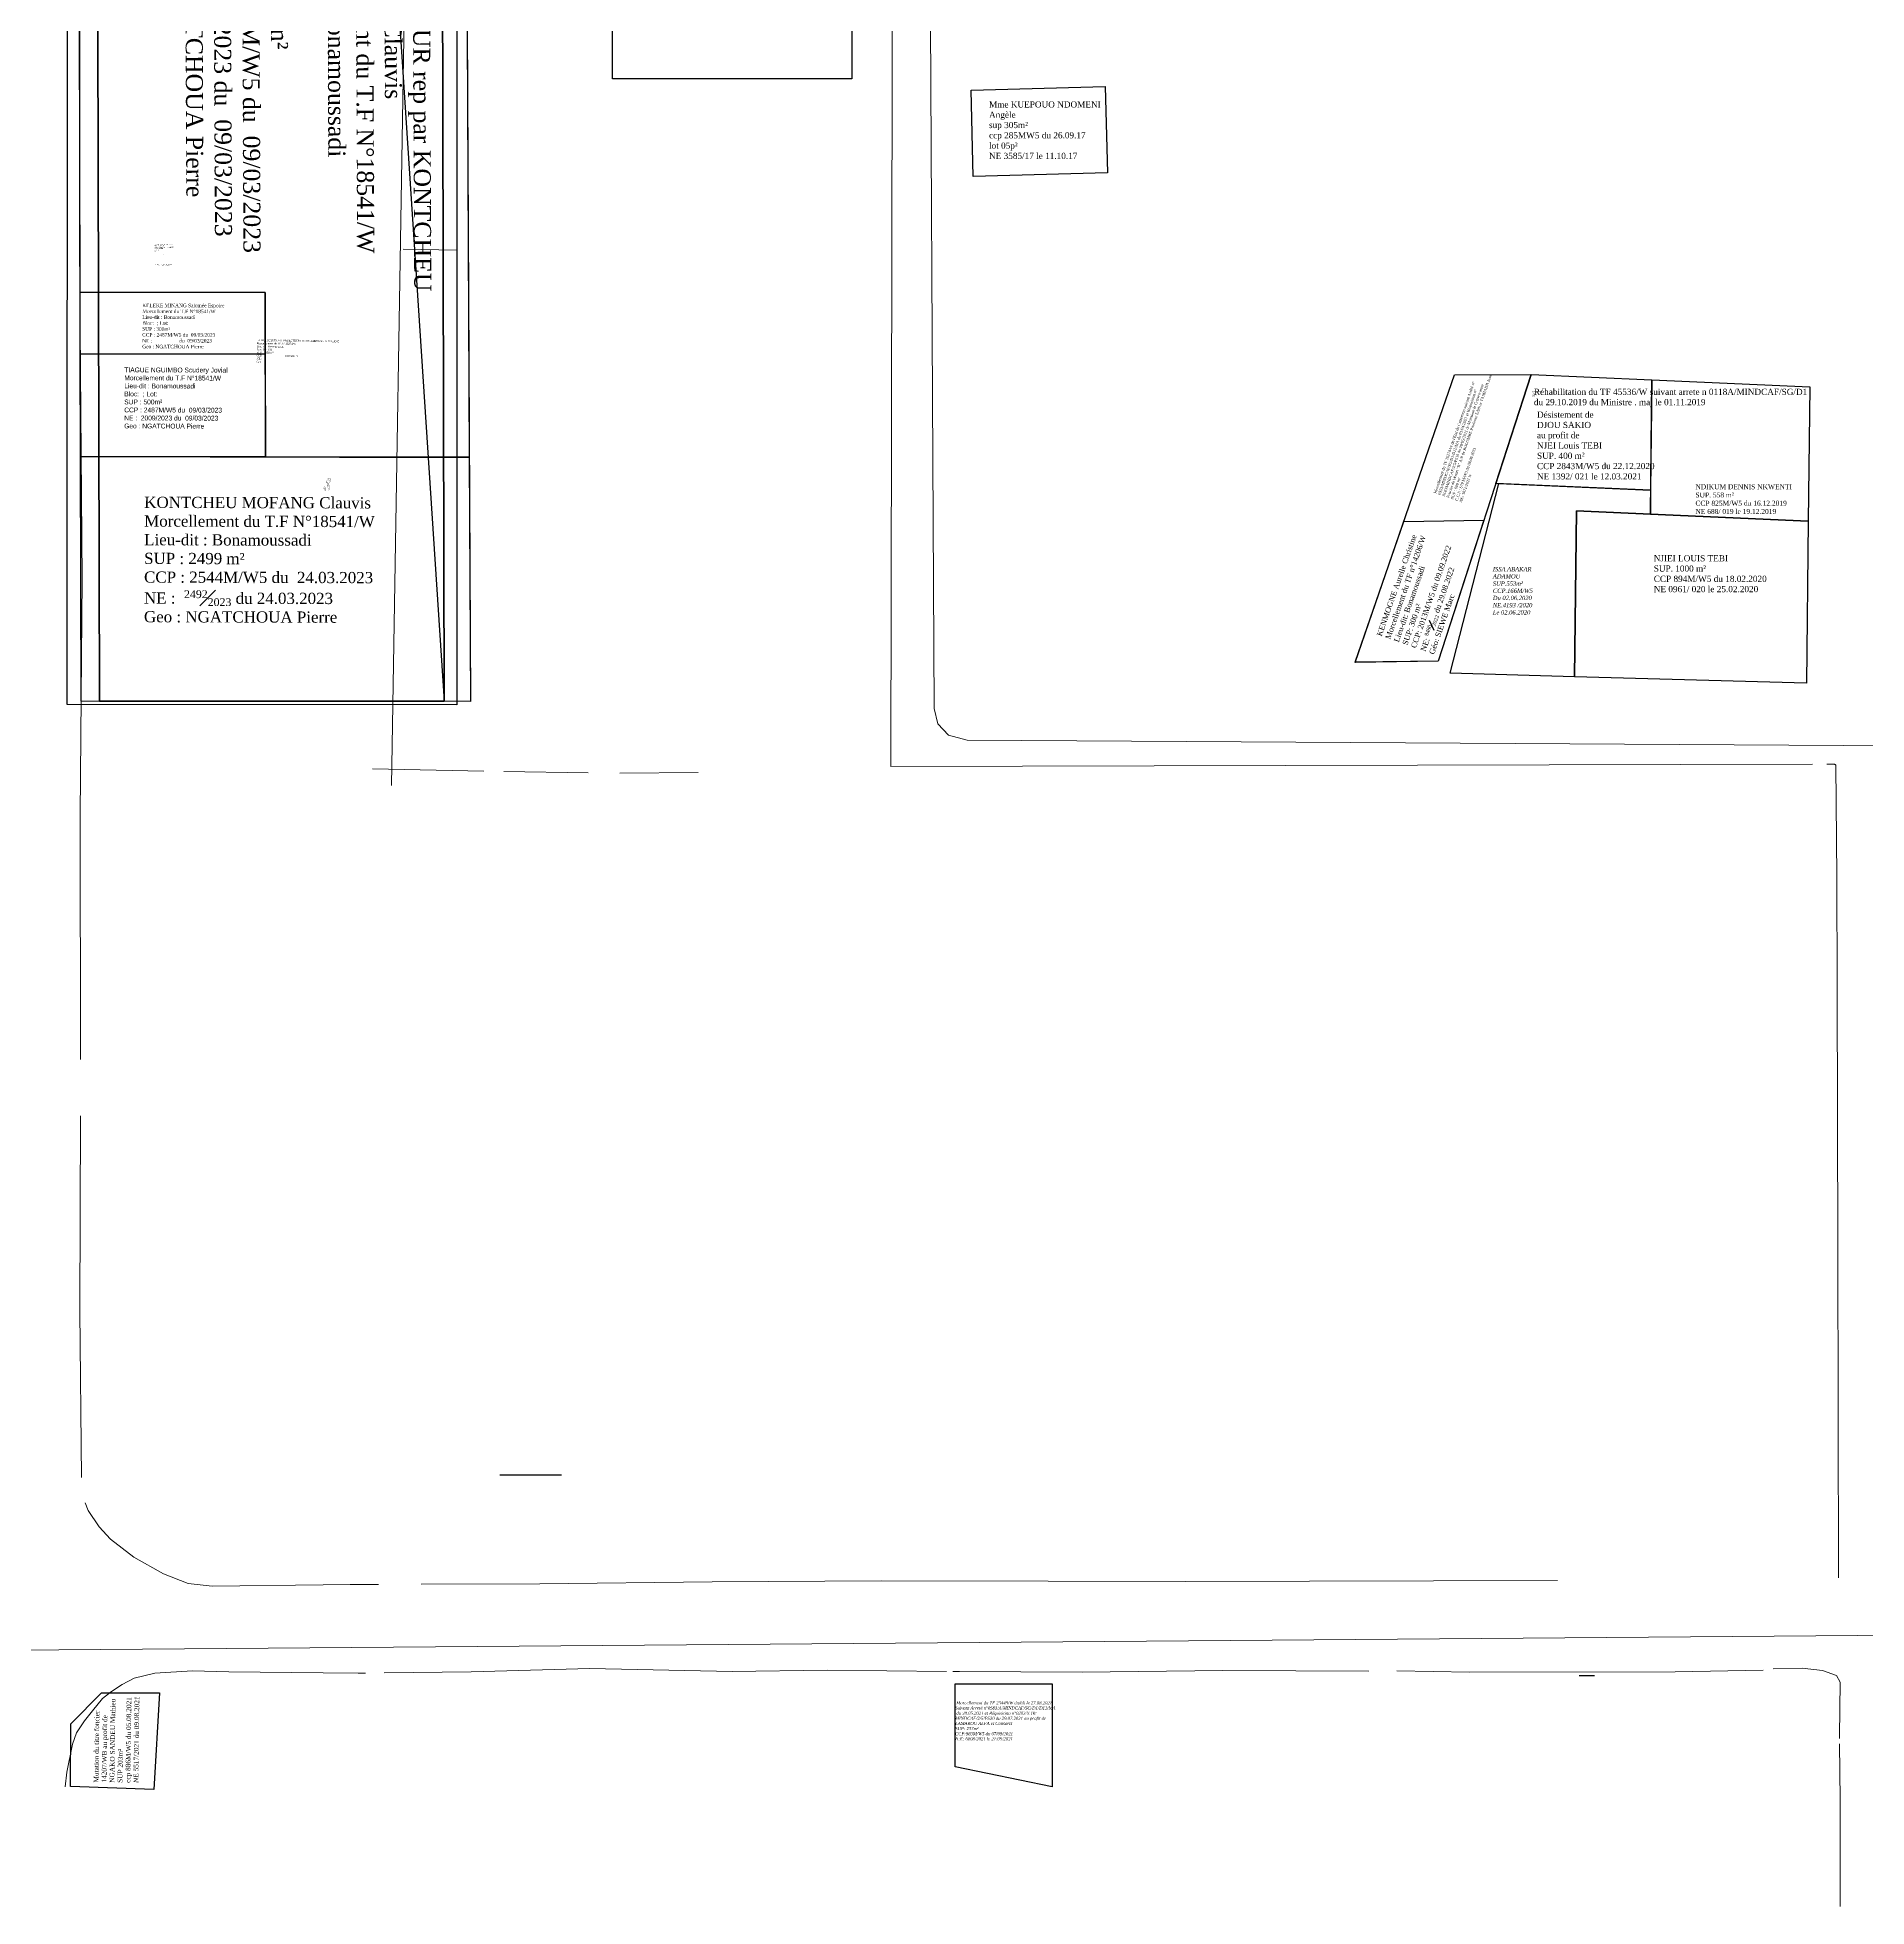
# Model space of a CAD drawing. Header units: millimetres. Extents: x 579832 to 917290, y 449831 to 1452191.
# Drawn here: x 581953.6 to 582250.2, y 451742.5 to 452045.6 of the extents above; entities that cross this region are included whole.
import ezdxf

# ---------------------------------------------------------------- set-up
doc = ezdxf.new("R2010")
doc.units = ezdxf.units.MM
doc.header["$LTSCALE"] = 10
for name, color, linetype, lineweight in [('drains_fossés', 120, 'Continuous', 20), ('MAJ APRES LE 13.01.2023', 222, 'Continuous', 30), ('Roads_others', 24, 'Continuous', 9)]:
    doc.layers.add(name, color=color, linetype=linetype, lineweight=lineweight)
for name, color, linetype in [('end maj 26 02 2021', 7, 'Continuous'), ('FER 2022', 7, 'Continuous'), ('MAJ AOUT 2021', 7, 'Continuous'), ('MAJ JUIN 2021', 7, 'Continuous'), ('MAJ SEP 2021', 7, 'Continuous'), ('Parcelle MAJ', 6, 'Continuous')]:
    doc.layers.add(name, color=color, linetype=linetype)
doc.styles.add('Times 1.0', font='times.ttf', dxfattribs={"width": 0.99, "height": 1})

msp = doc.modelspace()

# ---------------------------------------------------------------- linework, layer by layer
at = {"color": 250, "lineweight": 50, "flags": 128}
msp.add_lwpolyline([(582019.26, 452080.3), (582019.6, 451937.99), (581963.72, 451937.99), (581963.41, 452068.5), (581974.72, 452079.93)], close=True, dxfattribs=at)
msp.add_lwpolyline([(582019.26, 452080.3), (582019.6, 451937.99), (581963.72, 451937.99), (581963.41, 452068.5), (581974.72, 452079.93)], close=True, dxfattribs=at)
at = {"color": 250, "flags": 128}
msp.add_lwpolyline([(582010.26, 452080.3), (582019.6, 451937.99), (581963.72, 451937.99), (581963.41, 452068.5), (581974.72, 452079.93)], close=True, dxfattribs=at)
msp.add_lwpolyline([(582010.26, 452080.3), (582019.6, 451937.99), (581963.72, 451937.99), (581963.41, 452068.5), (581974.72, 452079.93)], close=True, dxfattribs=at)
at = {"flags": 128}
msp.add_lwpolyline([(581973.74, 452078.89), (582021.67, 452078.89), (582021.67, 452038.88), (582021.66, 451988.89), (582021.66, 451937.4), (581958.49, 451937.41), (581958.51, 452068.66)], close=True, dxfattribs=at)
msp.add_lwpolyline([(581973.74, 452078.89), (582021.67, 452078.89), (582021.67, 452038.88), (582021.66, 451988.89), (582021.66, 451937.4), (581958.49, 451937.41), (581958.51, 452068.66)], close=True, dxfattribs=at)
at = {"color": 150, "lineweight": -3, "flags": 128}
msp.add_lwpolyline([(582195.8, 451990.92), (582215.39, 451990.07), (582215.19, 451972.18), (582190.09, 451973.27)], close=True, dxfattribs=at)
msp.add_lwpolyline([(582195.8, 451990.92), (582215.39, 451990.07), (582215.19, 451972.18), (582190.09, 451973.27)], close=True, dxfattribs=at)
msp.add_lwpolyline([(582195.8, 451990.92), (582215.39, 451990.07), (582215.19, 451972.18), (582190.09, 451973.27)], close=True, dxfattribs=at)
msp.add_lwpolyline([(582195.8, 451990.92), (582215.39, 451990.07), (582215.19, 451972.18), (582190.09, 451973.27)], close=True, dxfattribs=at)
at = {"layer": 'drains_fossés'}
for p, q in [((582012.95, 452011.25), (582021.66, 452011.09)), ((582012.95, 452011.25), (582021.66, 452011.09)), ((582026.02, 451926.64), (582007.95, 451926.99)), ((582026.02, 451926.64), (582007.95, 451926.99)), ((582042.96, 451926.33), (582029.24, 451926.59)), ((582042.96, 451926.33), (582029.24, 451926.59)), ((582060.79, 451926.41), (582048.08, 451926.32)), ((582060.79, 451926.41), (582048.08, 451926.32))]:
    msp.add_line(p, q, dxfattribs=at)
for points in [[(582092.25, 452039.74), (582092.33, 452080.26), (582057.59, 452080.01), (582032.24, 452080)], [(582092.25, 452039.74), (582092.33, 452080.26), (582057.59, 452080.01), (582032.24, 452080)], [(581960.66, 452064.33), (581960.5, 452057.03), (581960.47, 452011.78), (581960.9, 451957.8), (581960.56, 451919.47), (581960.63, 451879.9)], [(581960.66, 452064.33), (581960.5, 452057.03), (581960.47, 452011.78), (581960.9, 451957.8), (581960.56, 451919.47), (581960.63, 451879.9)], [(582092.25, 452039.74), (582092, 451927.36), (582241.42, 451927.75)], [(582092.25, 452039.74), (582092, 451927.36), (582241.42, 451927.75)], [(582245.66, 451795.83), (582245.57, 451849.47), (582245.42, 451891.67), (582245.4, 451909.47), (582245.23, 451927.58), (582245.19, 451927.64), (582245.13, 451927.69), (582245.06, 451927.72), (582244.99, 451927.74), (582244.95, 451927.75), (582243.76, 451927.75)], [(582245.66, 451795.83), (582245.57, 451849.47), (582245.42, 451891.67), (582245.4, 451909.47), (582245.23, 451927.58), (582245.19, 451927.64), (582245.13, 451927.69), (582245.06, 451927.72), (582244.99, 451927.74), (582244.95, 451927.75), (582243.76, 451927.75)], [(581960.82, 451812.08), (581960.51, 451839.04), (581960.65, 451870.76)], [(581960.82, 451812.08), (581960.51, 451839.04), (581960.65, 451870.76)], [(582008.97, 451794.78), (582004.37, 451794.76), (582000, 451794.7), (581981.99, 451794.47), (581978.1, 451794.91), (581974.08, 451796.5), (581969.29, 451799.18), (581965.51, 451802.12), (581963.66, 451804.09), (581961.85, 451806.74), (581961.39, 451808)], [(582008.97, 451794.78), (582004.37, 451794.76), (582000, 451794.7), (581981.99, 451794.47), (581978.1, 451794.91), (581974.08, 451796.5), (581969.29, 451799.18), (581965.51, 451802.12), (581963.66, 451804.09), (581961.85, 451806.74), (581961.39, 451808)], [(582200.08, 451795.41), (582139.78, 451795.23), (582117.52, 451795.32), (582090.45, 451795.33), (582063.05, 451795.17), (582035.12, 451794.88), (582015.85, 451794.8)], [(582200.08, 451795.41), (582139.78, 451795.23), (582117.52, 451795.32), (582090.45, 451795.33), (582063.05, 451795.17), (582035.12, 451794.88), (582015.85, 451794.8)], [(582006.82, 451780.39), (582005.67, 451780.37), (582000, 451780.44), (581984.68, 451780.62), (581978.78, 451780.77), (581972.68, 451780.4), (581969.33, 451779.59), (581967.38, 451778.57), (581965.65, 451777.39), (581964.2, 451776.29), (581962.57, 451774.26), (581961.26, 451772.63), (581960, 451770.7), (581959.35, 451768.85), (581958.39, 451764.32), (581958.17, 451761.96)], [(582006.82, 451780.39), (582005.67, 451780.37), (582000, 451780.44), (581984.68, 451780.62), (581978.78, 451780.77), (581972.68, 451780.4), (581969.33, 451779.59), (581967.38, 451778.57), (581965.65, 451777.39), (581964.2, 451776.29), (581962.57, 451774.26), (581961.26, 451772.63), (581960, 451770.7), (581959.35, 451768.85), (581958.39, 451764.32), (581958.17, 451761.96)], [(582101.04, 451780.65), (582081.71, 451780.86), (582066.27, 451780.68), (582043.22, 451781.13), (582023.96, 451780.59), (582009.88, 451780.42)], [(582101.04, 451780.65), (582081.71, 451780.86), (582066.27, 451780.68), (582043.22, 451781.13), (582023.96, 451780.59), (582009.88, 451780.42)], [(582169.51, 451780.7), (582145.81, 451780.82), (582123.05, 451780.55), (582103.13, 451780.63), (582102.05, 451780.64)], [(582169.51, 451780.7), (582145.81, 451780.82), (582123.05, 451780.55), (582103.13, 451780.63), (582102.05, 451780.64)], [(582233.44, 451780.86), (582219.2, 451780.58), (582185.84, 451780.53), (582174.03, 451780.76)], [(582233.44, 451780.86), (582219.2, 451780.58), (582185.84, 451780.53), (582174.03, 451780.76)], [(582245.82, 451769.78), (582245.8, 451770.15), (582245.94, 451778.9), (582245.35, 451779.99), (582243.08, 451780.79), (582239.74, 451781.21), (582235.05, 451781.08)], [(582245.82, 451769.78), (582245.8, 451770.15), (582245.94, 451778.9), (582245.35, 451779.99), (582243.08, 451780.79), (582239.74, 451781.21), (582235.05, 451781.08)], [(582245.92, 451742.54), (582245.9, 451759.92), (582245.79, 451768.92)], [(582245.92, 451742.54), (582245.9, 451759.92), (582245.79, 451768.92)]]:
    msp.add_lwpolyline(points, dxfattribs=at)
at = {"layer": 'end maj 26 02 2021', "color": 150, "flags": 128}
msp.add_lwpolyline([(582105.01, 452037.04), (582126.77, 452037.61), (582127.14, 452023.62), (582105.38, 452023.05)], close=True, dxfattribs=at)
msp.add_lwpolyline([(582105.01, 452037.04), (582126.77, 452037.61), (582127.14, 452023.62), (582105.38, 452023.05)], close=True, dxfattribs=at)
msp.add_lwpolyline([(582105.01, 452037.04), (582126.77, 452037.61), (582127.14, 452023.62), (582105.38, 452023.05)], close=True, dxfattribs=at)
msp.add_lwpolyline([(582105.01, 452037.04), (582126.77, 452037.61), (582127.14, 452023.62), (582105.38, 452023.05)], close=True, dxfattribs=at)
at = {"layer": 'end maj 26 02 2021', "color": 6, "lineweight": -3, "flags": 128}
for points in [[(582195.8, 451990.92), (582215.39, 451990.07), (582215.19, 451972.18), (582190.09, 451973.27)], [(582195.8, 451990.92), (582215.39, 451990.07), (582215.19, 451972.18), (582190.09, 451973.27)], [(582195.8, 451990.92), (582215.39, 451990.07), (582215.19, 451972.18), (582190.09, 451973.27)], [(582195.8, 451990.92), (582215.39, 451990.07), (582215.19, 451972.18), (582190.09, 451973.27)], [(582215.39, 451990.07), (582241, 451988.95), (582240.75, 451967.17), (582215.15, 451968.29)], [(582215.39, 451990.07), (582241, 451988.95), (582240.75, 451967.17), (582215.15, 451968.29)], [(582215.39, 451990.07), (582241, 451988.95), (582240.75, 451967.17), (582215.15, 451968.29)], [(582215.39, 451990.07), (582241, 451988.95), (582240.75, 451967.17), (582215.15, 451968.29)], [(582190.57, 451973.26), (582215.19, 451972.16), (582215.15, 451968.27), (582203.16, 451968.81), (582202.85, 451941.93), (582182.68, 451942.52)], [(582190.57, 451973.26), (582215.19, 451972.16), (582215.15, 451968.27), (582203.16, 451968.81), (582202.85, 451941.93), (582182.68, 451942.52)], [(582190.57, 451973.26), (582215.19, 451972.16), (582215.15, 451968.27), (582203.16, 451968.81), (582202.85, 451941.93), (582182.68, 451942.52)], [(582190.57, 451973.26), (582215.19, 451972.16), (582215.15, 451968.27), (582203.16, 451968.81), (582202.85, 451941.93), (582182.68, 451942.52)], [(582203.15, 451968.81), (582215.15, 451968.29), (582240.75, 451967.17), (582240.45, 451940.88), (582202.85, 451941.94)], [(582203.15, 451968.81), (582215.15, 451968.29), (582240.75, 451967.17), (582240.45, 451940.88), (582202.85, 451941.94)], [(582203.15, 451968.81), (582215.15, 451968.29), (582240.75, 451967.17), (582240.45, 451940.88), (582202.85, 451941.94)], [(582203.15, 451968.81), (582215.15, 451968.29), (582240.75, 451967.17), (582240.45, 451940.88), (582202.85, 451941.94)]]:
    msp.add_lwpolyline(points, close=True, dxfattribs=at)
at = {"layer": 'end maj 26 02 2021', "flags": 128}
for points in [[(582036.11, 451812.49), (582028.61, 451812.49)], [(582036.11, 451812.49), (582028.61, 451812.49)], [(582036.11, 451812.49), (582028.61, 451812.49)], [(582036.11, 451812.49), (582028.61, 451812.49)], [(582038.61, 451812.49), (582036.11, 451812.49)], [(582038.61, 451812.49), (582036.11, 451812.49)], [(582038.61, 451812.49), (582036.11, 451812.49)], [(582038.61, 451812.49), (582036.11, 451812.49)], [(582203.61, 451779.99), (582206.11, 451779.99)], [(582203.61, 451779.99), (582206.11, 451779.99)], [(582203.61, 451779.99), (582206.11, 451779.99)], [(582203.61, 451779.99), (582206.11, 451779.99)]]:
    msp.add_lwpolyline(points, dxfattribs=at)
at = {"layer": 'FER 2022', "flags": 128}
msp.add_lwpolyline([(582046.88, 452078.89), (582070.41, 452078.89), (582085.69, 452068.67), (582085.69, 452038.89), (582046.88, 452038.89)], close=True, dxfattribs=at)
msp.add_lwpolyline([(582046.88, 452078.89), (582070.41, 452078.89), (582085.69, 452068.67), (582085.69, 452038.89), (582046.88, 452038.89)], close=True, dxfattribs=at)
msp.add_lwpolyline([(582046.88, 452078.89), (582070.41, 452078.89), (582085.69, 452068.67), (582085.69, 452038.89), (582046.88, 452038.89)], close=True, dxfattribs=at)
msp.add_lwpolyline([(582046.88, 452078.89), (582070.41, 452078.89), (582085.69, 452068.67), (582085.69, 452038.89), (582046.88, 452038.89)], close=True, dxfattribs=at)
at = {"layer": 'MAJ AOUT 2021', "color": 6, "lineweight": -3, "flags": 128}
msp.add_lwpolyline([(581964.04, 451777.18), (581973.44, 451777.18), (581972.54, 451761.52), (581959.03, 451762.03), (581959.04, 451772.18)], close=True, dxfattribs=at)
msp.add_lwpolyline([(581964.04, 451777.18), (581973.44, 451777.18), (581972.54, 451761.52), (581959.03, 451762.03), (581959.04, 451772.18)], close=True, dxfattribs=at)
msp.add_lwpolyline([(581964.04, 451777.18), (581973.44, 451777.18), (581972.54, 451761.52), (581959.03, 451762.03), (581959.04, 451772.18)], close=True, dxfattribs=at)
msp.add_lwpolyline([(581964.04, 451777.18), (581973.44, 451777.18), (581972.54, 451761.52), (581959.03, 451762.03), (581959.04, 451772.18)], close=True, dxfattribs=at)
at = {"layer": 'MAJ APRES LE 13.01.2023', "color": 232, "lineweight": 30, "flags": 128}
msp.add_lwpolyline([(582023.15, 452080.35), (582023.87, 451937.91), (581960.72, 451937.99), (581960.42, 452070.11), (581974.73, 452079.93)], dxfattribs=at)
msp.add_lwpolyline([(582023.15, 452080.35), (582023.87, 451937.91), (581960.72, 451937.99), (581960.42, 452070.11), (581974.73, 452079.93)], dxfattribs=at)
at = {"layer": 'MAJ APRES LE 13.01.2023', "flags": 128}
for points in [[(582023.15, 452080.35), (582023.67, 451977.53), (581990.63, 451977.58), (581990.57, 452004.24), (581960.57, 452004.28), (581960.42, 452070.11), (581974.73, 452079.93)], [(582023.15, 452080.35), (582023.67, 451977.53), (581990.63, 451977.58), (581990.57, 452004.24), (581960.57, 452004.28), (581960.42, 452070.11), (581974.73, 452079.93)], [(581990.57, 452004.24), (581990.59, 451994.24), (581960.59, 451994.28), (581960.57, 452004.28)], [(581990.57, 452004.24), (581990.59, 451994.24), (581960.59, 451994.28), (581960.57, 452004.28)], [(581990.59, 451994.24), (581990.63, 451977.58), (581960.63, 451977.61), (581960.59, 451994.28)], [(581990.59, 451994.24), (581990.63, 451977.58), (581960.63, 451977.61), (581960.59, 451994.28)]]:
    msp.add_lwpolyline(points, close=True, dxfattribs=at)
at = {"layer": 'MAJ APRES LE 13.01.2023', "color": 232, "lineweight": 30, "flags": 128}
for points in [[(582023.67, 451977.47), (582023.87, 451937.91), (581960.72, 451937.99), (581960.63, 451977.61)], [(582023.67, 451977.47), (582023.87, 451937.91), (581960.72, 451937.99), (581960.63, 451977.61), (581990.63, 451977.58)], [(582023.67, 451977.47), (582023.87, 451937.91), (581960.72, 451937.99), (581960.63, 451977.61)], [(582023.67, 451977.47), (582023.87, 451937.91), (581960.72, 451937.99), (581960.63, 451977.61), (581990.63, 451977.58)]]:
    msp.add_lwpolyline(points, close=True, dxfattribs=at)
at = {"layer": 'MAJ JUIN 2021', "flags": 128}
msp.add_lwpolyline([(582195.8, 451990.92), (582180.74, 451944.45), (582167.29, 451944.24), (582178.28, 451976.07), (582183.4, 451990.9)], close=True, dxfattribs=at)
msp.add_lwpolyline([(582195.8, 451990.92), (582180.74, 451944.45), (582167.29, 451944.24), (582178.28, 451976.07), (582183.4, 451990.9)], close=True, dxfattribs=at)
msp.add_lwpolyline([(582195.8, 451990.92), (582180.74, 451944.45), (582167.29, 451944.24), (582178.28, 451976.07), (582183.4, 451990.9)], close=True, dxfattribs=at)
msp.add_lwpolyline([(582195.8, 451990.92), (582180.74, 451944.45), (582167.29, 451944.24), (582178.28, 451976.07), (582183.4, 451990.9)], close=True, dxfattribs=at)
at = {"layer": 'MAJ SEP 2021', "color": 7, "flags": 128}
msp.add_lwpolyline([(582102.43, 451778.63), (582118.14, 451778.66), (582118.17, 451761.97), (582102.46, 451765.19)], close=True, dxfattribs=at)
msp.add_lwpolyline([(582102.43, 451778.63), (582118.14, 451778.66), (582118.17, 451761.97), (582102.46, 451765.19)], close=True, dxfattribs=at)
msp.add_lwpolyline([(582102.43, 451778.63), (582118.14, 451778.66), (582118.17, 451761.97), (582102.46, 451765.19)], close=True, dxfattribs=at)
msp.add_lwpolyline([(582102.43, 451778.63), (582118.14, 451778.66), (582118.17, 451761.97), (582102.46, 451765.19)], close=True, dxfattribs=at)
at = {"layer": 'Parcelle MAJ', "color": 6, "lineweight": 30, "flags": 128}
msp.add_lwpolyline([(582188.14, 451967.3), (582180.73, 451944.47), (582167.28, 451944.27), (582175.18, 451967.11)], close=True, dxfattribs=at)
msp.add_lwpolyline([(582188.14, 451967.3), (582180.73, 451944.47), (582167.28, 451944.27), (582175.18, 451967.11)], close=True, dxfattribs=at)
at = {"layer": 'Roads_others'}
msp.add_line((582013.74, 452087.42), (582011.07, 451924.28), dxfattribs=at)
msp.add_line((582013.74, 452087.42), (582011.07, 451924.28), dxfattribs=at)
msp.add_lwpolyline([(582406.93, 452249.43), (582405.17, 452250.5), (582257.72, 452246.8), (582161.38, 452248.12), (582102.43, 452248.93), (582099.44, 452247.38), (582097.29, 452244.2), (582098.21, 452088.46), (582099.06, 451936.76), (582099.62, 451934.28), (582101.37, 451932.48), (582104.38, 451931.64), (582255.36, 451930.71), (582323.88, 451929.85), (582393.45, 451929.93), (582403.65, 451932.02), (582409.59, 451935.86), (582413.09, 451941.94), (582414.64, 451949.78), (582412.02, 452025.67), (582410.54, 452087.22), (582407.67, 452246.92)], close=True, dxfattribs=at)
msp.add_lwpolyline([(582406.93, 452249.43), (582405.17, 452250.5), (582257.72, 452246.8), (582161.38, 452248.12), (582102.43, 452248.93), (582099.44, 452247.38), (582097.29, 452244.2), (582098.21, 452088.46), (582099.06, 451936.76), (582099.62, 451934.28), (582101.37, 451932.48), (582104.38, 451931.64), (582255.36, 451930.71), (582323.88, 451929.85), (582393.45, 451929.93), (582403.65, 451932.02), (582409.59, 451935.86), (582413.09, 451941.94), (582414.64, 451949.78), (582412.02, 452025.67), (582410.54, 452087.22), (582407.67, 452246.92)], close=True, dxfattribs=at)
msp.add_lwpolyline([(581670.45, 451843.16), (581677.64, 451838.63), (581720.68, 451811.91), (581733.64, 451805.64), (581747.56, 451799.88), (581766.85, 451793.61), (581780.47, 451790.59), (581797.15, 451787.72), (581812.93, 451786.27), (581885.21, 451785.15), (581896.59, 451785.02), (581950.35, 451784.12), (582255.57, 451786.52), (582468.12, 451785.34), (582493.99, 451786.23), (582559.73, 451787.49), (582641.14, 451788.31), (582698.98, 451788.9), (582869, 451788.9)], dxfattribs=at)
msp.add_lwpolyline([(581670.45, 451843.16), (581677.64, 451838.63), (581720.68, 451811.91), (581733.64, 451805.64), (581747.56, 451799.88), (581766.85, 451793.61), (581780.47, 451790.59), (581797.15, 451787.72), (581812.93, 451786.27), (581885.21, 451785.15), (581896.59, 451785.02), (581950.35, 451784.12), (582255.57, 451786.52), (582468.12, 451785.34), (582493.99, 451786.23), (582559.73, 451787.49), (582641.14, 451788.31), (582698.98, 451788.9), (582869, 451788.9)], dxfattribs=at)

# ---------------------------------------------------------------- texts
at = {"color": 250, "insert": (581972.64, 452012.11), "char_height": 0.1388, "width": 16.6505, "attachment_point": 1, "rotation": 359.8801}
msp.add_mtext("\\A1;FAMILLE DJIBE DISSAKE Rep par\\PAlain Richard DJIBE\\PRectificatif des Coordonnées du T.F\\P18541/WB établi le 09/ 12/ 2022 Suivant Arrété\\P2748/ D/ Mindcaf/ SG/ D1/ D12/ EBJA du \\P07/ 12/ 2022 Portant modification de certaines\\Pdispositions de l'Arreté n°2495/ Mindcaf/ CAB du\\P07/ 11/ 2022 de M le Ministre des Domaines du Cadastre\\Pet des Affaires Fonciéres Consécutif à la requisition \\Pn°00019/ Y.2/ MINDCAF/ 5/ P530/ du 09/ 12/ 2022\\Pde M. le Conservateur WB    \\PLieu -dit : Bonamoussadi \\PSUP: 7875m²\\PCCP : 2221M/W5 du 09/12/ 2022\\PNE: 11490/2022 du  13/ 12/ 2022\\PGEO: YOMY MBAKOP Anie", dxfattribs=at)
msp.add_mtext("\\A1;FAMILLE DJIBE DISSAKE Rep par\\PAlain Richard DJIBE\\PRectificatif des Coordonnées du T.F\\P18541/WB établi le 09/ 12/ 2022 Suivant Arrété\\P2748/ D/ Mindcaf/ SG/ D1/ D12/ EBJA du \\P07/ 12/ 2022 Portant modification de certaines\\Pdispositions de l'Arreté n°2495/ Mindcaf/ CAB du\\P07/ 11/ 2022 de M le Ministre des Domaines du Cadastre\\Pet des Affaires Fonciéres Consécutif à la requisition \\Pn°00019/ Y.2/ MINDCAF/ 5/ P530/ du 09/ 12/ 2022\\Pde M. le Conservateur WB    \\PLieu -dit : Bonamoussadi \\PSUP: 7875m²\\PCCP : 2221M/W5 du 09/12/ 2022\\PNE: 11490/2022 du  13/ 12/ 2022\\PGEO: YOMY MBAKOP Anie", dxfattribs=at)
at = {"color": 3, "attachment_point": 1}
for s, insert, char_height, width, rotation in [('\\A1;{\\fTimes New Roman|b0|i0|c0|p18;La MUTUELLE DES INSPECTEURS et OFFICIERS De La DOUANE\\P\\C1;Morcellement  du TF N° 16274/W\\P\\C256;Lieu-dit : Bonamoussadi\\PLot : 09 / 010\\PSUP : 8859 m²\\PCCP :  2900 M/W3   du  01/08/2023\\PNE : 8416 /2023 du 02/08/2023\\P\\C1;Geo: MAETUR }', (581989.23, 451996.65), 0.3, 15.6543, 359.1606), ('\\A1;{\\fTimes New Roman|b0|i0|c0|p18;La MUTUELLE DES INSPECTEURS et OFFICIERS De La DOUANE\\P\\C1;Morcellement  du TF N° 16274/W\\P\\C256;Lieu-dit : Bonamoussadi\\PLot : 09 / 010\\PSUP : 8859 m²\\PCCP :  2900 M/W3   du  01/08/2023\\PNE : 8416 /2023 du 02/08/2023\\P\\C1;Geo: MAETUR }', (581989.23, 451996.65), 0.3, 15.6543, 359.1606), ('KONTCHEU MOFANG Clauvis          \\P{\\C1;Morcellement du TF N°18541W    \\P\\C256;Lieu-dit : Bonamoussadi \\PSUP : 2499m²\\PCCP : 2544M/W5 du  24/03/2023\\PNE :  2492/2023 du  24/03/2023\\P\\C1;Geo : NGATCHOUA Pierre}', (582001.12, 451974.08), 0.1, 36.3502, 268.991), ('KONTCHEU MOFANG Clauvis          \\P{\\C1;Morcellement du TF N°18541W    \\P\\C256;Lieu-dit : Bonamoussadi \\PSUP : 2499m²\\PCCP : 2544M/W5 du  24/03/2023\\PNE :  2492/2023 du  24/03/2023\\P\\C1;Geo : NGATCHOUA Pierre}', (582001.12, 451974.08), 0.1, 36.3502, 268.991)]:
    msp.add_mtext(s, dxfattribs=dict(at, insert=insert, char_height=char_height, width=width, rotation=rotation))
at = {"layer": 'end maj 26 02 2021', "color": 150, "linetype": 'ByBlock', "lineweight": -3, "ltscale": 0.0014, "attachment_point": 1, "style": 'Times 1.0'}
for s, insert, char_height, width in [('Mme KUEPOUO NDOMENI Angèle\\Psup 305m²\\Pccp 285MW5 du 26.09.17\\Plot 05p²\\PNE 3585/17 le 11.10.17', (582107.93, 452035.21), 1, 18.7901), ('Mme KUEPOUO NDOMENI Angèle\\Psup 305m²\\Pccp 285MW5 du 26.09.17\\Plot 05p²\\PNE 3585/17 le 11.10.17', (582107.93, 452035.21), 1, 18.7901), ('Mme KUEPOUO NDOMENI Angèle\\Psup 305m²\\Pccp 285MW5 du 26.09.17\\Plot 05p²\\PNE 3585/17 le 11.10.17', (582107.93, 452035.21), 1, 18.7901), ('Mme KUEPOUO NDOMENI Angèle\\Psup 305m²\\Pccp 285MW5 du 26.09.17\\Plot 05p²\\PNE 3585/17 le 11.10.17', (582107.93, 452035.21), 1, 18.7901), ('{\\fTimes New Roman|b0|i0|c186|p18;\\C1;Réhabilitation du TF 45536/W suivant arrete n 0118A/MINDCAF/SG/D1\\Pdu 29.10.2019 du Ministre . maj le 01.11.2019}', (582196.27, 451988.62), 1, 66.6879), ('{\\fTimes New Roman|b0|i0|c186|p18;\\C1;Réhabilitation du TF 45536/W suivant arrete n 0118A/MINDCAF/SG/D1\\Pdu 29.10.2019 du Ministre . maj le 01.11.2019}', (582196.27, 451988.62), 1, 66.6879), ('{\\fTimes New Roman|b0|i0|c186|p18;\\C1;Réhabilitation du TF 45536/W suivant arrete n 0118A/MINDCAF/SG/D1\\Pdu 29.10.2019 du Ministre . maj le 01.11.2019}', (582196.27, 451988.62), 1, 66.6879), ('{\\fTimes New Roman|b0|i0|c186|p18;\\C1;Réhabilitation du TF 45536/W suivant arrete n 0118A/MINDCAF/SG/D1\\Pdu 29.10.2019 du Ministre . maj le 01.11.2019}', (582196.27, 451988.62), 1, 66.6879), ('{\\C6;DJOU SAKIO\\PSUP. 400 m²\\PBloc\\PCCP 007M/W5 du 20.03.2020\\PNE 4138/ 020 le 01.06.2020}', (582196.04, 451988.27), 0.22, 6.1175), ('{\\C6;DJOU SAKIO\\PSUP. 400 m²\\PBloc\\PCCP 007M/W5 du 20.03.2020\\PNE 4138/ 020 le 01.06.2020}', (582196.04, 451988.27), 0.22, 6.1175), ('{\\C6;DJOU SAKIO\\PSUP. 400 m²\\PBloc\\PCCP 007M/W5 du 20.03.2020\\PNE 4138/ 020 le 01.06.2020}', (582196.04, 451988.27), 0.22, 6.1175), ('{\\C6;DJOU SAKIO\\PSUP. 400 m²\\PBloc\\PCCP 007M/W5 du 20.03.2020\\PNE 4138/ 020 le 01.06.2020}', (582196.04, 451988.27), 0.22, 6.1175), ('{\\C1;Désistement de \\P\\C6;DJOU SAKIO\\P\\C1;au profit de \\P\\C6;NJEI Louis TEBI\\PSUP. 400 m²\\PCCP 2843M/W5 du 22.12.2020\\PNE 1392/ 021 le 12.03.2021}', (582196.77, 451984.92), 1, 27.807), ('{\\C1;Désistement de \\P\\C6;DJOU SAKIO\\P\\C1;au profit de \\P\\C6;NJEI Louis TEBI\\PSUP. 400 m²\\PCCP 2843M/W5 du 22.12.2020\\PNE 1392/ 021 le 12.03.2021}', (582196.77, 451984.92), 1, 27.807), ('{\\C1;Désistement de \\P\\C6;DJOU SAKIO\\P\\C1;au profit de \\P\\C6;NJEI Louis TEBI\\PSUP. 400 m²\\PCCP 2843M/W5 du 22.12.2020\\PNE 1392/ 021 le 12.03.2021}', (582196.77, 451984.92), 1, 27.807), ('{\\C1;Désistement de \\P\\C6;DJOU SAKIO\\P\\C1;au profit de \\P\\C6;NJEI Louis TEBI\\PSUP. 400 m²\\PCCP 2843M/W5 du 22.12.2020\\PNE 1392/ 021 le 12.03.2021}', (582196.77, 451984.92), 1, 27.807), ('{\\C6;NJIEI LOUIS TEBI\\PSUP. 1000 m²\\PCCP 894M/W5 du 18.02.2020\\PNE 0961/ 020 le 25.02.2020}', (582215.7, 451961.64), 1, 31.8419), ('{\\C6;NJIEI LOUIS TEBI\\PSUP. 1000 m²\\PCCP 894M/W5 du 18.02.2020\\PNE 0961/ 020 le 25.02.2020}', (582215.7, 451961.64), 1, 31.8419), ('{\\C6;NJIEI LOUIS TEBI\\PSUP. 1000 m²\\PCCP 894M/W5 du 18.02.2020\\PNE 0961/ 020 le 25.02.2020}', (582215.7, 451961.64), 1, 31.8419), ('{\\C6;NJIEI LOUIS TEBI\\PSUP. 1000 m²\\PCCP 894M/W5 du 18.02.2020\\PNE 0961/ 020 le 25.02.2020}', (582215.7, 451961.64), 1, 31.8419), ('{\\fTimes New Roman|b0|i1|c0|p18;\\C7;ISSA ABAKAR ADAMOU\\PSUP.553m²\\PCCP.166M/W5 Du 02.06.2020\\PNE.4193 /2020 Le 02.06.2020}', (582189.61, 451959.72), 0.7, 6.7386), ('{\\fTimes New Roman|b0|i1|c0|p18;\\C7;ISSA ABAKAR ADAMOU\\PSUP.553m²\\PCCP.166M/W5 Du 02.06.2020\\PNE.4193 /2020 Le 02.06.2020}', (582189.61, 451959.72), 0.7, 6.7386), ('{\\fTimes New Roman|b0|i1|c0|p18;\\C7;ISSA ABAKAR ADAMOU\\PSUP.553m²\\PCCP.166M/W5 Du 02.06.2020\\PNE.4193 /2020 Le 02.06.2020}', (582189.61, 451959.72), 0.7, 6.7386), ('{\\fTimes New Roman|b0|i1|c0|p18;\\C7;ISSA ABAKAR ADAMOU\\PSUP.553m²\\PCCP.166M/W5 Du 02.06.2020\\PNE.4193 /2020 Le 02.06.2020}', (582189.61, 451959.72), 0.7, 6.7386)]:
    msp.add_mtext(s, dxfattribs=dict(at, insert=insert, char_height=char_height, width=width))
at = {"layer": 'end maj 26 02 2021', "color": 6, "linetype": 'ByBlock', "lineweight": -3, "ltscale": 0.0014, "insert": (582222.46, 451973.13), "char_height": 0.8, "width": 24.7608, "attachment_point": 1, "style": 'Times 1.0'}
msp.add_mtext('NDIKUM DENNIS NKWENTI\\PSUP. 558 m²\\PCCP 825M/W5 du 16.12.2019\\PNE 688/ 019 le 19.12.2019', dxfattribs=at)
msp.add_mtext('NDIKUM DENNIS NKWENTI\\PSUP. 558 m²\\PCCP 825M/W5 du 16.12.2019\\PNE 688/ 019 le 19.12.2019', dxfattribs=at)
msp.add_mtext('NDIKUM DENNIS NKWENTI\\PSUP. 558 m²\\PCCP 825M/W5 du 16.12.2019\\PNE 688/ 019 le 19.12.2019', dxfattribs=at)
msp.add_mtext('NDIKUM DENNIS NKWENTI\\PSUP. 558 m²\\PCCP 825M/W5 du 16.12.2019\\PNE 688/ 019 le 19.12.2019', dxfattribs=at)
at = {"layer": 'MAJ APRES LE 13.01.2023', "attachment_point": 1}
for s, insert, char_height, width, rotation in [('{\\fTimes New Roman|b0|i0|c0|p18;SCI LAFLEUR rep par KONTCHEU MOFANG Clauvis   \\P\\C1;Morcellement du T.F N°18541/W      \\P\\C256;Lieu-dit : Bonamoussadi \\PBloc:  ; Lot: \\PSUP : 5578m²\\PCCP : 2497M/W5 du  09/03/2023\\PNE :  2007/2023 du  09/03/2023\\P\\C1;Geo : NGATCHOUA Pierre}', (582017.23, 452067.5), 2.7652, 63.8365, 270.2544), ('{\\fTimes New Roman|b0|i0|c0|p18;SCI LAFLEUR rep par KONTCHEU MOFANG Clauvis   \\P\\C1;Morcellement du T.F N°18541/W      \\P\\C256;Lieu-dit : Bonamoussadi \\PBloc:  ; Lot: \\PSUP : 5578m²\\PCCP : 2497M/W5 du  09/03/2023\\PNE :  2007/2023 du  09/03/2023\\P\\C1;Geo : NGATCHOUA Pierre}', (582017.23, 452067.5), 2.7652, 63.8365, 270.2544), ('{\\fTimes New Roman|b0|i0|c0|p18;KELEKE MINANG Salomée Espoire   \\P\\C1;Morcellement du T.F N°18541/W      \\P\\C256;Lieu-dit : Bonamoussadi \\PBloc:  ; Lot: \\PSUP : 300m²\\PCCP : 2487M/W5 du  09/03/2023\\PNE :  2008/2023 du  09/03/2023\\P\\C1;Geo : NGATCHOUA Pierre}', (581970.65, 452002.42), 0.5715, 13.1927, 359.8832), ('{\\fTimes New Roman|b0|i0|c0|p18;KELEKE MINANG Salomée Espoire   \\P\\C1;Morcellement du T.F N°18541/W      \\P\\C256;Lieu-dit : Bonamoussadi \\PBloc:  ; Lot: \\PSUP : 300m²\\PCCP : 2487M/W5 du  09/03/2023\\PNE :  2008/2023 du  09/03/2023\\P\\C1;Geo : NGATCHOUA Pierre}', (581970.65, 452002.42), 0.5715, 13.1927, 359.8832), ('TIAGUE NGUIMBO Scudery Jovial  \\P{\\C1;Morcellement du T.F N°18541/W      \\P\\C256;Lieu-dit : Bonamoussadi \\PBloc:  ; Lot: \\PSUP : 500m²\\PCCP : 2487M/W5 du  09/03/2023\\PNE :  2009/2023 du  09/03/2023\\P\\C1;Geo : NGATCHOUA Pierre}', (581967.74, 451992.07), 0.7794, 17.9929, 359.8565), ('TIAGUE NGUIMBO Scudery Jovial  \\P{\\C1;Morcellement du T.F N°18541/W      \\P\\C256;Lieu-dit : Bonamoussadi \\PBloc:  ; Lot: \\PSUP : 500m²\\PCCP : 2487M/W5 du  09/03/2023\\PNE :  2009/2023 du  09/03/2023\\P\\C1;Geo : NGATCHOUA Pierre}', (581967.74, 451992.07), 0.7794, 17.9929, 359.8565), ('\\A1;{\\fTimes New Roman|b0|i0|c186|p18;KONTCHEU MOFANG Clauvis   \\P\\C1;Morcellement du T.F N°18541/W      \\P\\C256;Lieu-dit : Bonamoussadi \\PSUP : 2499 m²\\PCCP : 2544M/W5 du  24.03.2023\\PNE :  \\H0.7x;\\S2492#2023;\\H1.429x; du 24.03.2023\\P\\C1;Geo : NGATCHOUA Pierre}', (581970.97, 451971.12), 1.8176, 41.9603, 359.8565), ('\\A1;{\\fTimes New Roman|b0|i0|c186|p18;KONTCHEU MOFANG Clauvis   \\P\\C1;Morcellement du T.F N°18541/W      \\P\\C256;Lieu-dit : Bonamoussadi \\PSUP : 2499 m²\\PCCP : 2544M/W5 du  24.03.2023\\PNE :  \\H0.7x;\\S2492#2023;\\H1.429x; du 24.03.2023\\P\\C1;Geo : NGATCHOUA Pierre}', (581970.97, 451971.12), 1.8176, 41.9603, 359.8565)]:
    msp.add_mtext(s, dxfattribs=dict(at, insert=insert, char_height=char_height, width=width, rotation=rotation))
at = {"layer": 'MAJ JUIN 2021', "attachment_point": 1}
for s, insert, char_height, rotation in [('\\A1;{\\fTimes New Roman|b0|i0|c0|p18;Morcellement du TF 16274/W de l\'Etat du Cameroun suivant Arrêté n° \\P0353/MINDCAF/SG/D1/D12/MA du 01/04/2021 et Réquisition n°\\P0143/MINDCAF/2/5/P530 du 26/05/2021 de Monsieur le Conservateur \\PFoncier du Wouri "B" A/P de BOLOMBE Prudence Edith et TAMIADJI Jean \\PSUP : 600 m²\\PC.C.P.: 679 M/W5 du 08.06.2021\\PNE: 3871/2021 le 18.06.2021  }', (582180.01, 451971.75), 0.44027, 70.805), ('\\A1;{\\fTimes New Roman|b0|i0|c0|p18;Morcellement du TF 16274/W de l\'Etat du Cameroun suivant Arrêté n° \\P0353/MINDCAF/SG/D1/D12/MA du 01/04/2021 et Réquisition n°\\P0143/MINDCAF/2/5/P530 du 26/05/2021 de Monsieur le Conservateur \\PFoncier du Wouri "B" A/P de BOLOMBE Prudence Edith et TAMIADJI Jean \\PSUP : 600 m²\\PC.C.P.: 679 M/W5 du 08.06.2021\\PNE: 3871/2021 le 18.06.2021  }', (582180.01, 451971.75), 0.44027, 70.805), ('\\A1;{\\fTimes New Roman|b0|i0|c186|p18;\\C0;KENMOGNE Aurelle Christine\\PMorcellement du TF n°14206/W\\PLieu-dit: Bonamoussadi\\PSUP: 300 m²\\PCCP: 2013M/W5 du 09.09.2022\\fTimes New Roman|b0|i0|c0|p18;\\PNE: \\H0.7x;\\S8480#2022;\\H1.429x; du 29.08.2022\\fTimes New Roman|b0|i0|c186|p18;\\PGéo: SIEWE Marc}', (582170.76, 451948.71), 0.8805, 70.805), ('\\A1;{\\fTimes New Roman|b0|i0|c186|p18;\\C0;KENMOGNE Aurelle Christine\\PMorcellement du TF n°14206/W\\PLieu-dit: Bonamoussadi\\PSUP: 300 m²\\PCCP: 2013M/W5 du 09.09.2022\\fTimes New Roman|b0|i0|c0|p18;\\PNE: \\H0.7x;\\S8480#2022;\\H1.429x; du 29.08.2022\\fTimes New Roman|b0|i0|c186|p18;\\PGéo: SIEWE Marc}', (582170.76, 451948.71), 0.8805, 70.805), ('{\\fTimes New Roman|b0|i0|c0|p18;\\C1;Mutation du titre foncier \\P14207/WB au profit\\C256; \\C7;de \\PNGAKO SANDEU Mathieu\\PSUP 203m² \\Pccp 886M/W5 du 05.08.2021\\PNE 5517/2021 du 09.08.2021}', (581962.77, 451762.66), 0.7748, 89.3246), ('{\\fTimes New Roman|b0|i0|c0|p18;\\C1;Mutation du titre foncier \\P14207/WB au profit\\C256; \\C7;de \\PNGAKO SANDEU Mathieu\\PSUP 203m² \\Pccp 886M/W5 du 05.08.2021\\PNE 5517/2021 du 09.08.2021}', (581962.77, 451762.66), 0.7748, 89.3246), ('{\\fTimes New Roman|b0|i0|c0|p18;\\C1;Mutation du titre foncier \\P14207/WB au profit\\C256; \\C7;de \\PNGAKO SANDEU Mathieu\\PSUP 203m² \\Pccp 886M/W5 du 05.08.2021\\PNE 5517/2021 du 09.08.2021}', (581962.77, 451762.66), 0.7748, 89.3246), ('{\\fTimes New Roman|b0|i0|c0|p18;\\C1;Mutation du titre foncier \\P14207/WB au profit\\C256; \\C7;de \\PNGAKO SANDEU Mathieu\\PSUP 203m² \\Pccp 886M/W5 du 05.08.2021\\PNE 5517/2021 du 09.08.2021}', (581962.77, 451762.66), 0.7748, 89.3246)]:
    msp.add_mtext(s, dxfattribs=dict(at, insert=insert, char_height=char_height, rotation=rotation))
at = {"layer": 'MAJ SEP 2021', "color": 7, "lineweight": -3, "insert": (582102.44, 451775.82), "char_height": 0.5, "width": 68.25, "attachment_point": 1}
msp.add_mtext('{\\fTimes New Roman|b0|i1|c0|p18;\\C1; Morcellement du TF 23449/W\\C7; établi le 27.08.2021\\P\\C1;Suivant Arreté n°0583/A/MINDCAF/SG/D1/D12/MA\\P du 28.05.2021 et Réquisition n°0203/Y.10/\\PMINDCAF/2/5/P530 du 29.07.2021\\C7; au profit de \\PLAMAROU ALFA et Consorts\\PSUP: 237m²\\PCCP:983M/W5 du 07/09/2021\\PN:E: 6808/2021 le 21/09/2021}', dxfattribs=at)
msp.add_mtext('{\\fTimes New Roman|b0|i1|c0|p18;\\C1; Morcellement du TF 23449/W\\C7; établi le 27.08.2021\\P\\C1;Suivant Arreté n°0583/A/MINDCAF/SG/D1/D12/MA\\P du 28.05.2021 et Réquisition n°0203/Y.10/\\PMINDCAF/2/5/P530 du 29.07.2021\\C7; au profit de \\PLAMAROU ALFA et Consorts\\PSUP: 237m²\\PCCP:983M/W5 du 07/09/2021\\PN:E: 6808/2021 le 21/09/2021}', dxfattribs=at)
msp.add_mtext('{\\fTimes New Roman|b0|i1|c0|p18;\\C1; Morcellement du TF 23449/W\\C7; établi le 27.08.2021\\P\\C1;Suivant Arreté n°0583/A/MINDCAF/SG/D1/D12/MA\\P du 28.05.2021 et Réquisition n°0203/Y.10/\\PMINDCAF/2/5/P530 du 29.07.2021\\C7; au profit de \\PLAMAROU ALFA et Consorts\\PSUP: 237m²\\PCCP:983M/W5 du 07/09/2021\\PN:E: 6808/2021 le 21/09/2021}', dxfattribs=at)
msp.add_mtext('{\\fTimes New Roman|b0|i1|c0|p18;\\C1; Morcellement du TF 23449/W\\C7; établi le 27.08.2021\\P\\C1;Suivant Arreté n°0583/A/MINDCAF/SG/D1/D12/MA\\P du 28.05.2021 et Réquisition n°0203/Y.10/\\PMINDCAF/2/5/P530 du 29.07.2021\\C7; au profit de \\PLAMAROU ALFA et Consorts\\PSUP: 237m²\\PCCP:983M/W5 du 07/09/2021\\PN:E: 6808/2021 le 21/09/2021}', dxfattribs=at)

doc.saveas('drawing.dxf')
